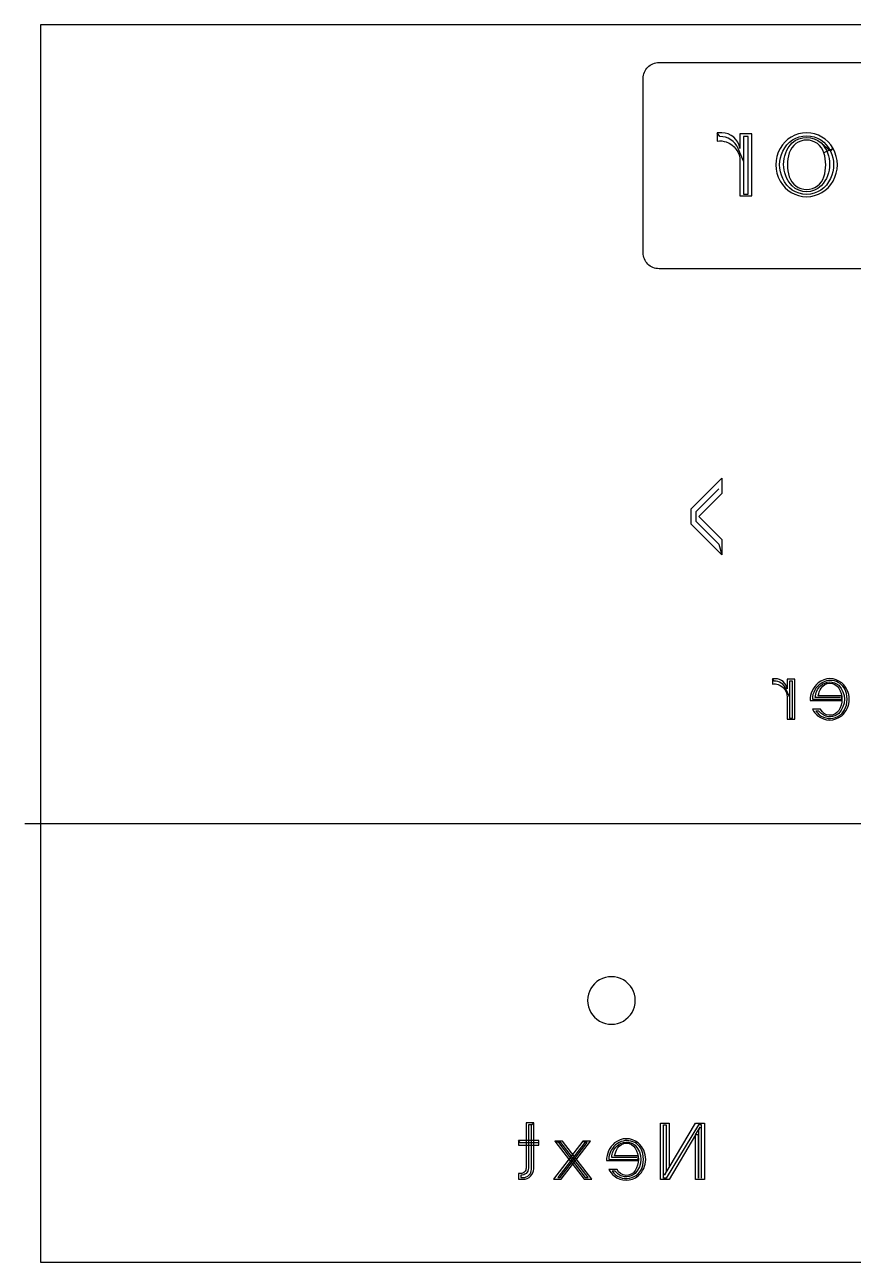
# Model space of a CAD drawing. Extents: x -3 to 626, y 0 to 221.
# Drawn here: x -2.8 to 145.3, y 0 to 221.1 of the extents above; entities that cross this region are included whole.
import ezdxf

# ---------------------------------------------------------------- set-up
doc = ezdxf.new("R2010")
doc.units = 0
doc.layers.get('0').update_dxf_attribs({"linetype": 'CONTINUOUS'})

msp = doc.modelspace()

# ---------------------------------------------------------------- linework, layer by layer
at = {"color": 7}
msp.add_lwpolyline([(0, 221.102362), (0, 0), (623.622047, 0), (623.622047, 221.102362)], close=True, dxfattribs=at)
msp.add_lwpolyline([(0, 221.102362), (0, 0), (623.622047, 0), (623.622047, 221.102362)], close=True, dxfattribs=at)
for points in [[(110.551181, 214.35874), (513.070866, 214.35874)], [(107.716535, 180.342992), (107.716535, 211.524094)], [(121.433386, 201.137953), (120.945827, 201.792756), (120.945827, 200.321575)], [(121.762205, 201.792756), (120.945827, 201.792756)], [(125.024882, 196.732913), (125.024882, 190.530709), (127.148031, 190.530709), (127.148031, 201.628346), (125.024882, 201.628346), (125.024882, 199.017638)], [(125.67685, 201.137953), (125.67685, 190.856693), (126.493228, 190.856693), (126.493228, 201.137953), (125.67685, 201.137953), (125.67685, 196.732913), (124.698898, 199.017638)], [(139.546772, 199.995591), (141.179528, 198.527244), (141.669921, 199.017638), (140.037165, 198.20126)], [(513.070866, 177.508346), (110.551181, 177.508346)], [(121.243465, 138.16063), (117.136063, 134.050394), (117.136063, 132.406299), (121.243465, 128.296063), (121.793386, 126.379843), (116.314016, 131.859213), (116.314016, 134.59748), (121.793386, 140.07685), (121.793386, 137.338583), (117.68315, 133.228346), (121.793386, 129.11811), (121.793386, 126.379843)], [(131.147717, 103.835906), (130.833071, 104.255433), (130.833071, 103.311496)], [(131.354646, 104.255433), (130.833071, 104.255433)], [(133.452283, 101.006929), (133.452283, 97.021417), (134.815748, 97.021417), (134.815748, 104.150551), (133.452283, 104.150551), (133.452283, 102.472441)], [(133.871811, 103.835906), (133.871811, 97.231181), (134.39622, 97.231181), (134.39622, 103.835906), (133.871811, 103.835906), (133.871811, 101.006929), (133.24252, 102.472441)], [(137.542677, 100.374803), (143.203465, 100.374803)], [(137.962205, 100.584567), (143.203465, 100.584567), (143.203465, 101.213858), (139.011024, 101.213858)], [(142.993701, 100.899213), (138.486614, 100.899213)], [(139.430551, 98.801575), (137.962205, 98.801575)], [(139.115906, 98.486929), (138.591496, 98.486929)], [(-2.834646, 78.372283), (626.456693, 78.372283)], [(87.732283, 16.599685), (87.732283, 24.567874), (88.151811, 24.88252), (86.788346, 24.88252), (86.788346, 16.809449)], [(87.732283, 24.567874), (87.207874, 24.567874), (87.207874, 16.809449)], [(88.151811, 16.704567), (88.151811, 24.88252)], [(118.139528, 15.020787), (118.139528, 24.562205), (117.615118, 24.562205), (111.849449, 15.020787), (111.325039, 15.020787), (111.325039, 24.562205), (111.849449, 24.562205), (111.849449, 16.069606), (111.534803, 15.545197), (112.373858, 16.908661), (117.090709, 24.87685), (118.663937, 24.87685), (118.663937, 14.811024), (117.090709, 14.811024), (117.090709, 22.779213), (117.929764, 24.142677), (117.615118, 23.618268), (117.615118, 15.020787), (117.615118, 22.779213), (117.090709, 22.779213), (112.373858, 14.811024), (110.80063, 14.811024), (110.80063, 24.87685), (112.373858, 24.87685), (112.373858, 16.908661)], [(88.885984, 21.316535), (85.739528, 21.316535), (85.424882, 21.736063), (85.424882, 20.897008), (89.095748, 20.897008), (89.095748, 21.736063), (85.424882, 21.736063)], [(97.273701, 21.421417), (92.451969, 15.131339), (92.871496, 15.131339), (97.693228, 21.421417), (97.273701, 21.421417), (96.959055, 21.631181), (91.717795, 14.816693), (93.08126, 14.816693), (98.32252, 21.631181), (96.959055, 21.631181)], [(92.55685, 21.421417), (97.378583, 15.131339), (97.902992, 15.131339), (92.976378, 21.421417), (92.55685, 21.421417), (91.927559, 21.631181), (97.168819, 14.816693), (98.532283, 14.816693), (93.291024, 21.631181), (91.927559, 21.631181)], [(101.154331, 18.170079), (106.815118, 18.170079)], [(101.573858, 18.379843), (106.815118, 18.379843), (106.815118, 19.009134), (102.622677, 19.009134)], [(106.605354, 18.694488), (102.098268, 18.694488)], [(85.844409, 15.865512), (85.424882, 15.865512), (85.424882, 14.816693), (86.263937, 14.816693)], [(85.844409, 15.550866), (85.844409, 15.131339), (86.263937, 15.131339)], [(103.042205, 16.59685), (101.573858, 16.59685)], [(102.727559, 16.282205), (102.20315, 16.282205)]]:
    msp.add_lwpolyline(points, dxfattribs=at)
for points in [[(107.716535, 211.524094), (107.716535, 212.275889), (108.015185, 212.996892), (108.546784, 213.528492)], [(108.546784, 213.528492), (109.078383, 214.060091), (109.799386, 214.35874), (110.551181, 214.35874)], [(125.024882, 199.017638), (124.770454, 200.620673), (123.385294, 201.798841), (121.762205, 201.792756)], [(136.936063, 201.777629), (134.976119, 201.777629), (133.167711, 200.723269), (132.202205, 199.017638)], [(132.692598, 198.527244), (133.444762, 200.196237), (135.105411, 201.269334), (136.936063, 201.269334)], [(134.325354, 199.995591), (135.827565, 201.283516), (138.044561, 201.283516), (139.546772, 199.995591)], [(141.669921, 199.017638), (140.704415, 200.723269), (138.896007, 201.777629), (136.936063, 201.777629)], [(136.936063, 201.269334), (138.766715, 201.269334), (140.427364, 200.196237), (141.179528, 198.527244)], [(120.945827, 200.321575), (121.495208, 200.397058), (122.054651, 200.341696), (122.578583, 200.16)], [(124.698898, 199.017638), (124.131016, 200.312709), (122.847469, 201.146123), (121.433386, 201.137953)], [(122.578583, 200.16), (124.046714, 199.663327), (125.032177, 198.282765), (125.024882, 196.732913)], [(132.202205, 199.017638), (131.1842, 197.191168), (131.1842, 194.967887), (132.202205, 193.141417)], [(134.325354, 192.325039), (132.312573, 194.485769), (132.312573, 197.834861), (134.325354, 199.995591)], [(136.936063, 200.495864), (135.51034, 200.495864), (134.251853, 199.56467), (133.834961, 198.20126)], [(140.037165, 198.20126), (139.620273, 199.56467), (138.361786, 200.495864), (136.936063, 200.495864)], [(139.546772, 199.995591), (141.559553, 197.834861), (141.559553, 194.485769), (139.546772, 192.325039)], [(141.669921, 193.141417), (142.687926, 194.967887), (142.687926, 197.191168), (141.669921, 199.017638)], [(132.692598, 193.631811), (131.921785, 195.172595), (131.921785, 196.98646), (132.692598, 198.527244)], [(133.834961, 198.20126), (133.411632, 196.818445), (133.411632, 195.34061), (133.834961, 193.957795)], [(140.037165, 193.957795), (140.460494, 195.34061), (140.460494, 196.818445), (140.037165, 198.20126)], [(141.179528, 198.527244), (141.950341, 196.98646), (141.950341, 195.172595), (141.179528, 193.631811)], [(132.202205, 193.141417), (133.167711, 191.435786), (134.976119, 190.381426), (136.936063, 190.381426)], [(136.936063, 190.790262), (135.076518, 190.790262), (133.40077, 191.912393), (132.692598, 193.631811)], [(133.834961, 193.957795), (134.251853, 192.594385), (135.51034, 191.663191), (136.936063, 191.663191)], [(136.936063, 191.663191), (138.361786, 191.663191), (139.620273, 192.594385), (140.037165, 193.957795)], [(141.179528, 193.631811), (140.471356, 191.912393), (138.795607, 190.790262), (136.936063, 190.790262)], [(136.936063, 190.381426), (138.896007, 190.381426), (140.704415, 191.435786), (141.669921, 193.141417)], [(139.546772, 192.325039), (138.098232, 190.899414), (135.773894, 190.899414), (134.325354, 192.325039)], [(108.546784, 178.338595), (108.015185, 178.870194), (107.716535, 179.591197), (107.716535, 180.342992)], [(110.551181, 177.508346), (109.799386, 177.508346), (109.078383, 177.806996), (108.546784, 178.338595)], [(133.452283, 102.472441), (133.288661, 103.502861), (132.397966, 104.259952), (131.354646, 104.255433)], [(143.203465, 103.518425), (141.989222, 104.530496), (140.225266, 104.530496), (139.011024, 103.518425)], [(142.272414, 103.747455), (141.362415, 104.106876), (140.332328, 103.981206), (139.535433, 103.413543)], [(130.833071, 103.311496), (131.185131, 103.35916), (131.543468, 103.32323), (131.879055, 103.206614)], [(133.24252, 102.472441), (132.878556, 103.303941), (132.055377, 103.839732), (131.147717, 103.835906)], [(131.879055, 103.206614), (132.822124, 102.888253), (133.455778, 102.002278), (133.452283, 101.006929)], [(139.011024, 103.518425), (138.083497, 102.737164), (137.546509, 101.587511), (137.542677, 100.374803)], [(139.535433, 103.413543), (138.556426, 102.806696), (137.961221, 101.736399), (137.962205, 100.584567)], [(138.486614, 100.899213), (138.502396, 101.696994), (138.843378, 102.453708), (139.430551, 102.994016)], [(139.011024, 101.213858), (139.098675, 101.696353), (139.276591, 102.157973), (139.535433, 102.574488)], [(139.430551, 102.994016), (140.325466, 103.858752), (141.730224, 103.904106), (142.679055, 103.098898)], [(139.535433, 102.574488), (139.871243, 103.120432), (140.466289, 103.453022), (141.107244, 103.453022)], [(141.107244, 103.453022), (141.748199, 103.453022), (142.343245, 103.120432), (142.679055, 102.574488)], [(144.04252, 101.633386), (143.848608, 102.592386), (143.182413, 103.388034), (142.272414, 103.747455)], [(142.679055, 103.098898), (144.024942, 101.691743), (144.024942, 99.474556), (142.679055, 98.067402)], [(142.679055, 102.574488), (143.431488, 101.353545), (143.431488, 99.812754), (142.679055, 98.591811)], [(144.56711, 100.58315), (144.56711, 101.714672), (144.068182, 102.788625), (143.203465, 103.518425)], [(141.663852, 97.208686), (142.851634, 97.437224), (143.787988, 98.353264), (144.04252, 99.535748)], [(143.203465, 97.647874), (144.068182, 98.377674), (144.56711, 99.451627), (144.56711, 100.58315)], [(144.04252, 99.535748), (144.207708, 100.225204), (144.207708, 100.94393), (144.04252, 101.633386)], [(137.962205, 98.801575), (138.201323, 98.360951), (138.521593, 97.969509), (138.906142, 97.647874)], [(138.591496, 98.486929), (139.266648, 97.483323), (140.47607, 96.980147), (141.663852, 97.208686)], [(138.906142, 97.647874), (140.150804, 96.610605), (141.958802, 96.610605), (143.203465, 97.647874)], [(139.640315, 97.96252), (139.449379, 98.120409), (139.273795, 98.295993), (139.115906, 98.486929)], [(140.992129, 97.726087), (140.313355, 97.769917), (139.713514, 98.183039), (139.430551, 98.801575)], [(142.679055, 98.067402), (141.830668, 97.287701), (140.540442, 97.243169), (139.640315, 97.96252)], [(142.679055, 98.591811), (142.318893, 98.014803), (141.670902, 97.682257), (140.992129, 97.726087)], [(104.173228, 50.453966), (102.857665, 51.213507), (101.236823, 51.213507), (99.92126, 50.453966)], [(99.92126, 50.453966), (98.605696, 49.694425), (97.795276, 48.290736), (97.795276, 46.771654)], [(106.299213, 46.771654), (106.299213, 48.290736), (105.488792, 49.694425), (104.173228, 50.453966)], [(97.795276, 46.771654), (97.795276, 45.252572), (98.605696, 43.848882), (99.92126, 43.089341)], [(104.173228, 43.089341), (105.488792, 43.848882), (106.299213, 45.252572), (106.299213, 46.771654)], [(99.92126, 43.089341), (101.236823, 42.3298), (102.857665, 42.3298), (104.173228, 43.089341)], [(106.815118, 21.313701), (105.600876, 22.325771), (103.836919, 22.325771), (102.622677, 21.313701)], [(102.622677, 21.313701), (101.695151, 20.532439), (101.158162, 19.382786), (101.154331, 18.170079)], [(103.147087, 21.208819), (102.16808, 20.601972), (101.572875, 19.531674), (101.573858, 18.379843)], [(102.098268, 18.694488), (102.114049, 19.49227), (102.455031, 20.248984), (103.042205, 20.789291)], [(102.622677, 19.009134), (102.710328, 19.491629), (102.888244, 19.953249), (103.147087, 20.369764)], [(103.042205, 20.789291), (103.93712, 21.654028), (105.341878, 21.699382), (106.290709, 20.894173)], [(105.884068, 21.542731), (104.974068, 21.902152), (103.943982, 21.776481), (103.147087, 21.208819)], [(103.147087, 20.369764), (103.482897, 20.915708), (104.077943, 21.248297), (104.718898, 21.248297)], [(104.718898, 21.248297), (105.359852, 21.248297), (105.954899, 20.915708), (106.290709, 20.369764)], [(107.654173, 19.428661), (107.460262, 20.387661), (106.794067, 21.18331), (105.884068, 21.542731)], [(106.290709, 20.894173), (107.636596, 19.487019), (107.636596, 17.269832), (106.290709, 15.862677)], [(106.290709, 20.369764), (107.043142, 19.148821), (107.043142, 17.60803), (106.290709, 16.387087)], [(108.178763, 18.378425), (108.178763, 19.509948), (107.679835, 20.583901), (106.815118, 21.313701)], [(106.815118, 15.44315), (107.679835, 16.172949), (108.178763, 17.246903), (108.178763, 18.378425)], [(107.654173, 17.331024), (107.819361, 18.02048), (107.819361, 18.739205), (107.654173, 19.428661)], [(86.513551, 16.140307), (86.336198, 15.962954), (86.09522, 15.863992), (85.844409, 15.865512)], [(86.803897, 15.879256), (86.544456, 15.639772), (86.196183, 15.520574), (85.844409, 15.550866)], [(86.263937, 15.131339), (86.654061, 15.129059), (87.028866, 15.283028), (87.30473, 15.558892)], [(86.788346, 16.809449), (86.789867, 16.558638), (86.690905, 16.31766), (86.513551, 16.140307)], [(87.207874, 16.809449), (87.209973, 16.45638), (87.063338, 16.11874), (86.803897, 15.879256)], [(87.30473, 15.558892), (87.580594, 15.834756), (87.734563, 16.209561), (87.732283, 16.599685)], [(87.602221, 15.366283), (87.956927, 15.720989), (88.154851, 16.202946), (88.151811, 16.704567)], [(101.573858, 16.59685), (101.812976, 16.156226), (102.133247, 15.764785), (102.517795, 15.44315)], [(102.20315, 16.282205), (102.878302, 15.278599), (104.087724, 14.775423), (105.275506, 15.003961)], [(103.251969, 15.757795), (103.061032, 15.915685), (102.885448, 16.091269), (102.727559, 16.282205)], [(104.603782, 15.521362), (103.925009, 15.565192), (103.325167, 15.978315), (103.042205, 16.59685)], [(106.290709, 15.862677), (105.442322, 15.082977), (104.152095, 15.038445), (103.251969, 15.757795)], [(106.290709, 16.387087), (105.930547, 15.810079), (105.282556, 15.477532), (104.603782, 15.521362)], [(105.275506, 15.003961), (106.463287, 15.2325), (107.399641, 16.148539), (107.654173, 17.331024)], [(86.263937, 14.816693), (86.765558, 14.813653), (87.247515, 15.011577), (87.602221, 15.366283)], [(102.517795, 15.44315), (103.762458, 14.405881), (105.570456, 14.405881), (106.815118, 15.44315)]]:
    msp.add_open_spline(points, degree=3, dxfattribs=at)

doc.saveas('drawing.dxf')
